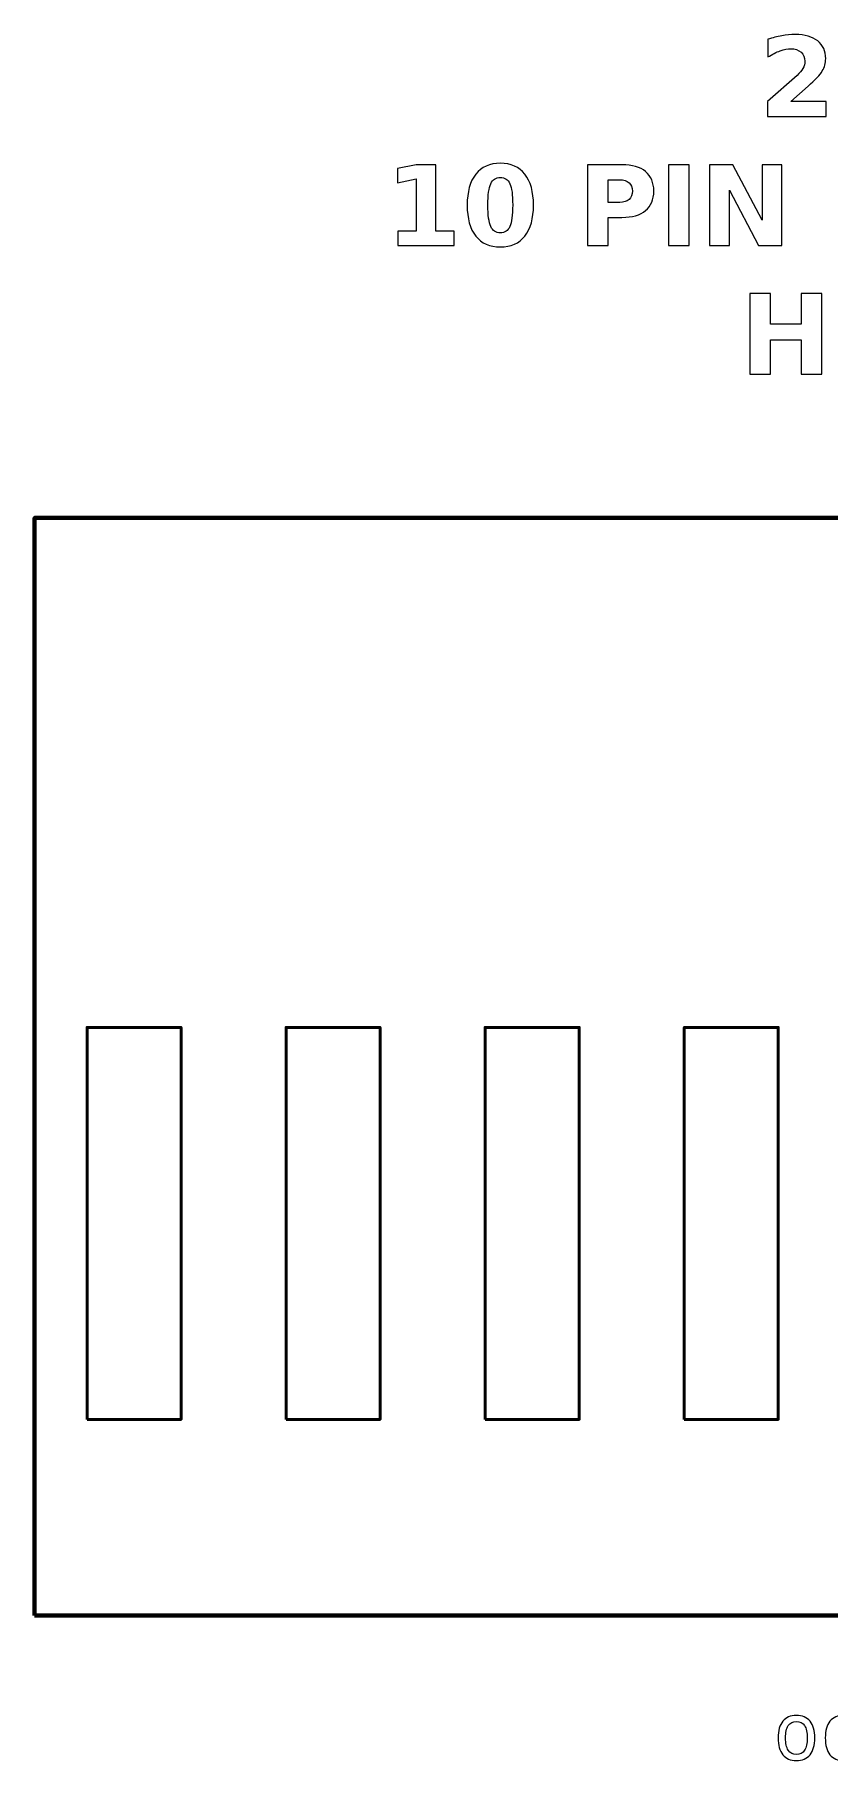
# Model space of a CAD drawing. Header units: centimetres. Extents: x -11.77 to -9.23, y -15.74 to -13.53.
# Drawn here: x -11.77 to -10.756, y -15.735 to -13.533 of the extents above; entities that cross this region are included whole.
import ezdxf

# ---------------------------------------------------------------- set-up
doc = ezdxf.new("R2010")
doc.units = ezdxf.units.CM
doc.header["$MEASUREMENT"] = 0
doc.layers.add('Layer 1', color=7, linetype='Continuous')

msp = doc.modelspace()

# ---------------------------------------------------------------- linework, layer by layer
at = {"layer": 'Layer 1', "color": 7, "lineweight": 100}
msp.add_lwpolyline([(-11.77, -15.55), (-9.23, -15.55), (-9.23, -14.15), (-11.77, -14.15), (-11.77, -15.55)], close=True, dxfattribs=at)
at = {"layer": 'Layer 1', "color": 7, "lineweight": 50}
for points in [[(-11.703, -15.3), (-11.583, -15.3), (-11.583, -14.8), (-11.703, -14.8), (-11.703, -15.3)], [(-11.449, -15.3), (-11.329, -15.3), (-11.329, -14.8), (-11.449, -14.8), (-11.449, -15.3)], [(-11.195, -15.3), (-11.075, -15.3), (-11.075, -14.8), (-11.195, -14.8), (-11.195, -15.3)], [(-10.941, -15.3), (-10.821, -15.3), (-10.821, -14.8), (-10.941, -14.8), (-10.941, -15.3)]]:
    msp.add_lwpolyline(points, close=True, dxfattribs=at)
at = {"layer": 'Layer 1', "color": 250}
for points, knots in [([(-10.80503, -13.61872), (-10.80503, -13.61872), (-10.75975, -13.61872), (-10.75975, -13.61872), (-10.75975, -13.61872), (-10.75975, -13.61872), (-10.75975, -13.63822), (-10.75975, -13.63822), (-10.75975, -13.63822), (-10.75975, -13.63822), (-10.83452, -13.63822), (-10.83452, -13.63822), (-10.83452, -13.63822), (-10.83452, -13.63822), (-10.83452, -13.61872), (-10.83452, -13.61872), (-10.83452, -13.61872), (-10.83452, -13.61872), (-10.79696, -13.58559), (-10.79696, -13.58559), (-10.79696, -13.58559), (-10.7936, -13.58255), (-10.79113, -13.57959), (-10.78953, -13.5767), (-10.78953, -13.5767), (-10.78791, -13.5738), (-10.78711, -13.57079), (-10.78711, -13.56766), (-10.78711, -13.56766), (-10.78711, -13.56284), (-10.78873, -13.55896), (-10.79197, -13.55602), (-10.79197, -13.55602), (-10.7952, -13.55308), (-10.7995, -13.55163), (-10.80489, -13.55163), (-10.80489, -13.55163), (-10.80902, -13.55163), (-10.81354, -13.55252), (-10.81846, -13.55428), (-10.81846, -13.55428), (-10.82337, -13.55605), (-10.82864, -13.55868), (-10.83424, -13.56216), (-10.83424, -13.56216), (-10.83424, -13.56216), (-10.83424, -13.53956), (-10.83424, -13.53956), (-10.83424, -13.53956), (-10.82826, -13.53759), (-10.82236, -13.53608), (-10.81653, -13.53505), (-10.81653, -13.53505), (-10.81069, -13.53401), (-10.80498, -13.53349), (-10.79936, -13.53349), (-10.79936, -13.53349), (-10.78706, -13.53349), (-10.77749, -13.5362), (-10.77067, -13.54163), (-10.77067, -13.54163), (-10.76385, -13.54704), (-10.76044, -13.55459), (-10.76044, -13.5643), (-10.76044, -13.5643), (-10.76044, -13.5699), (-10.76189, -13.57512), (-10.76479, -13.57997), (-10.76479, -13.57997), (-10.76768, -13.58481), (-10.77377, -13.5913), (-10.78304, -13.59944), (-10.78304, -13.59944), (-10.78304, -13.59944), (-10.80503, -13.61872), (-10.80503, -13.61872)], [0, 0, 0, 0, 0.0526316, 0.0526316, 0.0526316, 0.0526316, 0.1052632, 0.1052632, 0.1052632, 0.1052632, 0.1578947, 0.1578947, 0.1578947, 0.1578947, 0.2105263, 0.2105263, 0.2105263, 0.2105263, 0.2631579, 0.2631579, 0.2631579, 0.2631579, 0.3157895, 0.3157895, 0.3157895, 0.3157895, 0.3684211, 0.3684211, 0.3684211, 0.3684211, 0.4210526, 0.4210526, 0.4210526, 0.4210526, 0.4736842, 0.4736842, 0.4736842, 0.4736842, 0.5263158, 0.5263158, 0.5263158, 0.5263158, 0.5789474, 0.5789474, 0.5789474, 0.5789474, 0.6315789, 0.6315789, 0.6315789, 0.6315789, 0.6842105, 0.6842105, 0.6842105, 0.6842105, 0.7368421, 0.7368421, 0.7368421, 0.7368421, 0.7894737, 0.7894737, 0.7894737, 0.7894737, 0.8421053, 0.8421053, 0.8421053, 0.8421053, 0.8947368, 0.8947368, 0.8947368, 0.8947368, 0.9473684, 0.9473684, 0.9473684, 0.9473684, 1, 1, 1, 1]), ([(-11.3064, -13.78415), (-11.3064, -13.78415), (-11.28297, -13.78415), (-11.28297, -13.78415), (-11.28297, -13.78415), (-11.28297, -13.78415), (-11.28297, -13.71766), (-11.28297, -13.71766), (-11.28297, -13.71766), (-11.28297, -13.71766), (-11.30701, -13.72263), (-11.30701, -13.72263), (-11.30701, -13.72263), (-11.30701, -13.72263), (-11.30701, -13.70456), (-11.30701, -13.70456), (-11.30701, -13.70456), (-11.30701, -13.70456), (-11.28311, -13.6996), (-11.28311, -13.6996), (-11.28311, -13.6996), (-11.28311, -13.6996), (-11.2579, -13.6996), (-11.2579, -13.6996), (-11.2579, -13.6996), (-11.2579, -13.6996), (-11.2579, -13.78415), (-11.2579, -13.78415), (-11.2579, -13.78415), (-11.2579, -13.78415), (-11.23448, -13.78415), (-11.23448, -13.78415), (-11.23448, -13.78415), (-11.23448, -13.78415), (-11.23448, -13.80247), (-11.23448, -13.80247), (-11.23448, -13.80247), (-11.23448, -13.80247), (-11.3064, -13.80247), (-11.3064, -13.80247), (-11.3064, -13.80247), (-11.3064, -13.80247), (-11.3064, -13.78415), (-11.3064, -13.78415)], [0, 0, 0, 0, 0.0909091, 0.0909091, 0.0909091, 0.0909091, 0.1818182, 0.1818182, 0.1818182, 0.1818182, 0.2727273, 0.2727273, 0.2727273, 0.2727273, 0.3636364, 0.3636364, 0.3636364, 0.3636364, 0.4545455, 0.4545455, 0.4545455, 0.4545455, 0.5454545, 0.5454545, 0.5454545, 0.5454545, 0.6363636, 0.6363636, 0.6363636, 0.6363636, 0.7272727, 0.7272727, 0.7272727, 0.7272727, 0.8181818, 0.8181818, 0.8181818, 0.8181818, 0.9090909, 0.9090909, 0.9090909, 0.9090909, 1, 1, 1, 1]), ([(-11.1333, -13.75113), (-11.1333, -13.76818), (-11.13697, -13.78133), (-11.14433, -13.79059), (-11.14433, -13.79059), (-11.15167, -13.79984), (-11.16211, -13.80447), (-11.17561, -13.80447), (-11.17561, -13.80447), (-11.18916, -13.80447), (-11.19962, -13.79984), (-11.20696, -13.79059), (-11.20696, -13.79059), (-11.21432, -13.78133), (-11.21799, -13.76818), (-11.21799, -13.75113), (-11.21799, -13.75113), (-11.21799, -13.73406), (-11.21432, -13.72088), (-11.20696, -13.71162), (-11.20696, -13.71162), (-11.19962, -13.70238), (-11.18916, -13.69774), (-11.17561, -13.69774), (-11.17561, -13.69774), (-11.16211, -13.69774), (-11.15167, -13.70238), (-11.14433, -13.71162), (-11.14433, -13.71162), (-11.13697, -13.72088), (-11.1333, -13.73406), (-11.1333, -13.75113)], [0, 0, 0, 0, 0.125, 0.125, 0.125, 0.125, 0.25, 0.25, 0.25, 0.25, 0.375, 0.375, 0.375, 0.375, 0.5, 0.5, 0.5, 0.5, 0.625, 0.625, 0.625, 0.625, 0.75, 0.75, 0.75, 0.75, 0.875, 0.875, 0.875, 0.875, 1, 1, 1, 1]), ([(-11.06446, -13.6996), (-11.06446, -13.6996), (-11.02044, -13.6996), (-11.02044, -13.6996), (-11.02044, -13.6996), (-11.00734, -13.6996), (-10.99729, -13.70252), (-10.99028, -13.70833), (-10.99028, -13.70833), (-10.98328, -13.71414), (-10.97977, -13.72241), (-10.97977, -13.73316), (-10.97977, -13.73316), (-10.97977, -13.74393), (-10.98328, -13.75223), (-10.99028, -13.75804), (-10.99028, -13.75804), (-10.99729, -13.76385), (-11.00734, -13.76677), (-11.02044, -13.76677), (-11.02044, -13.76677), (-11.02044, -13.76677), (-11.03793, -13.76677), (-11.03793, -13.76677), (-11.03793, -13.76677), (-11.03793, -13.76677), (-11.03793, -13.80247), (-11.03793, -13.80247), (-11.03793, -13.80247), (-11.03793, -13.80247), (-11.06446, -13.80247), (-11.06446, -13.80247), (-11.06446, -13.80247), (-11.06446, -13.80247), (-11.06446, -13.6996), (-11.06446, -13.6996)], [0, 0, 0, 0, 0.1111111, 0.1111111, 0.1111111, 0.1111111, 0.2222222, 0.2222222, 0.2222222, 0.2222222, 0.3333333, 0.3333333, 0.3333333, 0.3333333, 0.4444444, 0.4444444, 0.4444444, 0.4444444, 0.5555556, 0.5555556, 0.5555556, 0.5555556, 0.6666667, 0.6666667, 0.6666667, 0.6666667, 0.7777778, 0.7777778, 0.7777778, 0.7777778, 0.8888889, 0.8888889, 0.8888889, 0.8888889, 1, 1, 1, 1]), ([(-10.96105, -13.6996), (-10.96105, -13.6996), (-10.93452, -13.6996), (-10.93452, -13.6996), (-10.93452, -13.6996), (-10.93452, -13.6996), (-10.93452, -13.80247), (-10.93452, -13.80247), (-10.93452, -13.80247), (-10.93452, -13.80247), (-10.96105, -13.80247), (-10.96105, -13.80247), (-10.96105, -13.80247), (-10.96105, -13.80247), (-10.96105, -13.6996), (-10.96105, -13.6996)], [0, 0, 0, 0, 0.25, 0.25, 0.25, 0.25, 0.5, 0.5, 0.5, 0.5, 0.75, 0.75, 0.75, 0.75, 1, 1, 1, 1]), ([(-10.90856, -13.6996), (-10.90856, -13.6996), (-10.87893, -13.6996), (-10.87893, -13.6996), (-10.87893, -13.6996), (-10.87893, -13.6996), (-10.84151, -13.77016), (-10.84151, -13.77016), (-10.84151, -13.77016), (-10.84151, -13.77016), (-10.84151, -13.6996), (-10.84151, -13.6996), (-10.84151, -13.6996), (-10.84151, -13.6996), (-10.81637, -13.6996), (-10.81637, -13.6996), (-10.81637, -13.6996), (-10.81637, -13.6996), (-10.81637, -13.80247), (-10.81637, -13.80247), (-10.81637, -13.80247), (-10.81637, -13.80247), (-10.846, -13.80247), (-10.846, -13.80247), (-10.846, -13.80247), (-10.846, -13.80247), (-10.88342, -13.73191), (-10.88342, -13.73191), (-10.88342, -13.73191), (-10.88342, -13.73191), (-10.88342, -13.80247), (-10.88342, -13.80247), (-10.88342, -13.80247), (-10.88342, -13.80247), (-10.90856, -13.80247), (-10.90856, -13.80247), (-10.90856, -13.80247), (-10.90856, -13.80247), (-10.90856, -13.6996), (-10.90856, -13.6996)], [0, 0, 0, 0, 0.1, 0.1, 0.1, 0.1, 0.2, 0.2, 0.2, 0.2, 0.3, 0.3, 0.3, 0.3, 0.4, 0.4, 0.4, 0.4, 0.5, 0.5, 0.5, 0.5, 0.6, 0.6, 0.6, 0.6, 0.7, 0.7, 0.7, 0.7, 0.8, 0.8, 0.8, 0.8, 0.9, 0.9, 0.9, 0.9, 1, 1, 1, 1]), ([(-11.15983, -13.75094), (-11.15983, -13.73808), (-11.16103, -13.72902), (-11.16345, -13.72375), (-11.16345, -13.72375), (-11.16585, -13.71851), (-11.16992, -13.71588), (-11.17561, -13.71588), (-11.17561, -13.71588), (-11.1813, -13.71588), (-11.18537, -13.71851), (-11.18782, -13.72375), (-11.18782, -13.72375), (-11.19024, -13.72902), (-11.19146, -13.73808), (-11.19146, -13.75094), (-11.19146, -13.75094), (-11.19146, -13.76392), (-11.19024, -13.7731), (-11.18782, -13.77841), (-11.18782, -13.77841), (-11.18537, -13.78375), (-11.1813, -13.78641), (-11.17561, -13.78641), (-11.17561, -13.78641), (-11.16997, -13.78641), (-11.16592, -13.78375), (-11.16347, -13.77841), (-11.16347, -13.77841), (-11.16105, -13.7731), (-11.15983, -13.76392), (-11.15983, -13.75094)], [0, 0, 0, 0, 0.125, 0.125, 0.125, 0.125, 0.25, 0.25, 0.25, 0.25, 0.375, 0.375, 0.375, 0.375, 0.5, 0.5, 0.5, 0.5, 0.625, 0.625, 0.625, 0.625, 0.75, 0.75, 0.75, 0.75, 0.875, 0.875, 0.875, 0.875, 1, 1, 1, 1]), ([(-11.03793, -13.71882), (-11.03793, -13.71882), (-11.03793, -13.74755), (-11.03793, -13.74755), (-11.03793, -13.74755), (-11.03793, -13.74755), (-11.02326, -13.74755), (-11.02326, -13.74755), (-11.02326, -13.74755), (-11.01811, -13.74755), (-11.01413, -13.74631), (-11.01133, -13.74379), (-11.01133, -13.74379), (-11.00853, -13.7413), (-11.00712, -13.73775), (-11.00712, -13.73316), (-11.00712, -13.73316), (-11.00712, -13.72855), (-11.00853, -13.72502), (-11.01133, -13.72253), (-11.01133, -13.72253), (-11.01413, -13.72006), (-11.01811, -13.71882), (-11.02326, -13.71882), (-11.02326, -13.71882), (-11.02326, -13.71882), (-11.03793, -13.71882), (-11.03793, -13.71882)], [0, 0, 0, 0, 0.1428571, 0.1428571, 0.1428571, 0.1428571, 0.2857143, 0.2857143, 0.2857143, 0.2857143, 0.4285714, 0.4285714, 0.4285714, 0.4285714, 0.5714286, 0.5714286, 0.5714286, 0.5714286, 0.7142857, 0.7142857, 0.7142857, 0.7142857, 0.8571429, 0.8571429, 0.8571429, 0.8571429, 1, 1, 1, 1]), ([(-10.85738, -13.86385), (-10.85738, -13.86385), (-10.83085, -13.86385), (-10.83085, -13.86385), (-10.83085, -13.86385), (-10.83085, -13.86385), (-10.83085, -13.90306), (-10.83085, -13.90306), (-10.83085, -13.90306), (-10.83085, -13.90306), (-10.79172, -13.90306), (-10.79172, -13.90306), (-10.79172, -13.90306), (-10.79172, -13.90306), (-10.79172, -13.86385), (-10.79172, -13.86385), (-10.79172, -13.86385), (-10.79172, -13.86385), (-10.76519, -13.86385), (-10.76519, -13.86385), (-10.76519, -13.86385), (-10.76519, -13.86385), (-10.76519, -13.96672), (-10.76519, -13.96672), (-10.76519, -13.96672), (-10.76519, -13.96672), (-10.79172, -13.96672), (-10.79172, -13.96672), (-10.79172, -13.96672), (-10.79172, -13.96672), (-10.79172, -13.92312), (-10.79172, -13.92312), (-10.79172, -13.92312), (-10.79172, -13.92312), (-10.83085, -13.92312), (-10.83085, -13.92312), (-10.83085, -13.92312), (-10.83085, -13.92312), (-10.83085, -13.96672), (-10.83085, -13.96672), (-10.83085, -13.96672), (-10.83085, -13.96672), (-10.85738, -13.96672), (-10.85738, -13.96672), (-10.85738, -13.96672), (-10.85738, -13.96672), (-10.85738, -13.86385), (-10.85738, -13.86385)], [0, 0, 0, 0, 0.0833333, 0.0833333, 0.0833333, 0.0833333, 0.1666667, 0.1666667, 0.1666667, 0.1666667, 0.25, 0.25, 0.25, 0.25, 0.3333333, 0.3333333, 0.3333333, 0.3333333, 0.4166667, 0.4166667, 0.4166667, 0.4166667, 0.5, 0.5, 0.5, 0.5, 0.5833333, 0.5833333, 0.5833333, 0.5833333, 0.6666667, 0.6666667, 0.6666667, 0.6666667, 0.75, 0.75, 0.75, 0.75, 0.8333333, 0.8333333, 0.8333333, 0.8333333, 0.9166667, 0.9166667, 0.9166667, 0.9166667, 1, 1, 1, 1]), ([(-10.79782, -15.67761), (-10.79024, -15.67761), (-10.78444, -15.68006), (-10.78042, -15.68498), (-10.78042, -15.68498), (-10.7764, -15.6899), (-10.77439, -15.69702), (-10.77439, -15.70632), (-10.77439, -15.70632), (-10.77439, -15.71567), (-10.77639, -15.72279), (-10.78039, -15.72769), (-10.78039, -15.72769), (-10.78441, -15.73259), (-10.79021, -15.73504), (-10.79782, -15.73504), (-10.79782, -15.73504), (-10.80542, -15.73504), (-10.81121, -15.73259), (-10.81523, -15.72769), (-10.81523, -15.72769), (-10.81923, -15.72279), (-10.82123, -15.71567), (-10.82123, -15.70632), (-10.82123, -15.70632), (-10.82123, -15.69702), (-10.81923, -15.6899), (-10.81523, -15.68498), (-10.81523, -15.68498), (-10.81121, -15.68006), (-10.80542, -15.67761), (-10.79782, -15.67761)], [0, 0, 0, 0, 0.125, 0.125, 0.125, 0.125, 0.25, 0.25, 0.25, 0.25, 0.375, 0.375, 0.375, 0.375, 0.5, 0.5, 0.5, 0.5, 0.625, 0.625, 0.625, 0.625, 0.75, 0.75, 0.75, 0.75, 0.875, 0.875, 0.875, 0.875, 1, 1, 1, 1]), ([(-10.79782, -15.68523), (-10.80239, -15.68523), (-10.80584, -15.687), (-10.80819, -15.69055), (-10.80819, -15.69055), (-10.81054, -15.6941), (-10.81171, -15.69937), (-10.81171, -15.70632), (-10.81171, -15.70632), (-10.81171, -15.71325), (-10.81054, -15.7185), (-10.80819, -15.72207), (-10.80819, -15.72207), (-10.80584, -15.72564), (-10.80239, -15.72742), (-10.79782, -15.72742), (-10.79782, -15.72742), (-10.79324, -15.72742), (-10.78977, -15.72564), (-10.78742, -15.72207), (-10.78742, -15.72207), (-10.78507, -15.7185), (-10.78391, -15.71325), (-10.78391, -15.70632), (-10.78391, -15.70632), (-10.78391, -15.69937), (-10.78507, -15.6941), (-10.78742, -15.69055), (-10.78742, -15.69055), (-10.78977, -15.687), (-10.79324, -15.68523), (-10.79782, -15.68523)], [0, 0, 0, 0, 0.125, 0.125, 0.125, 0.125, 0.25, 0.25, 0.25, 0.25, 0.375, 0.375, 0.375, 0.375, 0.5, 0.5, 0.5, 0.5, 0.625, 0.625, 0.625, 0.625, 0.75, 0.75, 0.75, 0.75, 0.875, 0.875, 0.875, 0.875, 1, 1, 1, 1]), ([(-10.73761, -15.67761), (-10.73003, -15.67761), (-10.72423, -15.68006), (-10.72021, -15.68498), (-10.72021, -15.68498), (-10.71619, -15.6899), (-10.71418, -15.69702), (-10.71418, -15.70632), (-10.71418, -15.70632), (-10.71418, -15.71567), (-10.71618, -15.72279), (-10.72018, -15.72769), (-10.72018, -15.72769), (-10.7242, -15.73259), (-10.73, -15.73504), (-10.73761, -15.73504), (-10.73761, -15.73504), (-10.74521, -15.73504), (-10.751, -15.73259), (-10.75502, -15.72769), (-10.75502, -15.72769), (-10.75902, -15.72279), (-10.76102, -15.71567), (-10.76102, -15.70632), (-10.76102, -15.70632), (-10.76102, -15.69702), (-10.75902, -15.6899), (-10.75502, -15.68498), (-10.75502, -15.68498), (-10.751, -15.68006), (-10.74521, -15.67761), (-10.73761, -15.67761)], [0, 0, 0, 0, 0.125, 0.125, 0.125, 0.125, 0.25, 0.25, 0.25, 0.25, 0.375, 0.375, 0.375, 0.375, 0.5, 0.5, 0.5, 0.5, 0.625, 0.625, 0.625, 0.625, 0.75, 0.75, 0.75, 0.75, 0.875, 0.875, 0.875, 0.875, 1, 1, 1, 1])]:
    msp.add_open_spline(points, degree=3, knots=knots, dxfattribs=at)

doc.saveas('drawing.dxf')
